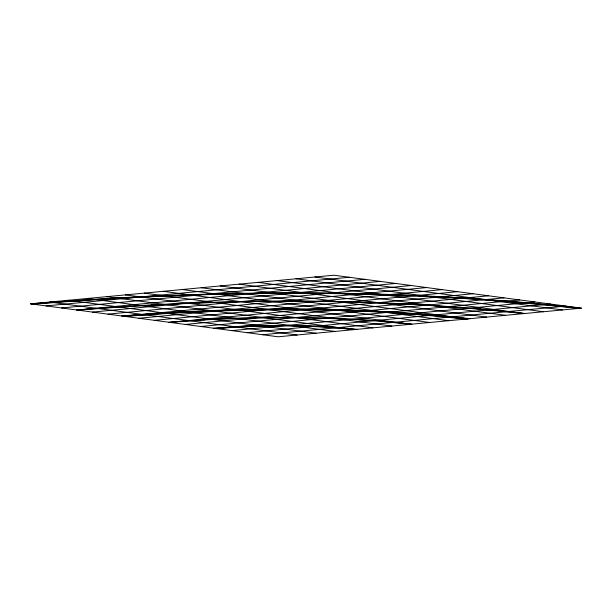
<?xml version="1.0" encoding="UTF-8"?>
<svg xmlns="http://www.w3.org/2000/svg" width="612" height="612" viewBox="0 0 612 612"><rect width="100%" height="100%" fill="white"/><g stroke="black" fill="none" stroke-linecap="round" stroke-linejoin="round"><path stroke-width="0.92" d="M346.744 302.144L347.18 301.915M370.627 302.81L371.224 302.596M334.435 318.661L335.101 318.439M394.197 303.598L394.947 303.384M416.78 304.669L417.675 304.462M170.159 322.425C232.942 316.97 296.116 316.572 359.03 319.755L379.157 320.818L411.998 324.153M438.628 305.901L439.661 305.702M459.673 307.3L460.844 307.109M381.414 321.315L382.645 321.132M479.165 308.945L480.458 308.769M497.961 310.689L499.377 310.521M401.288 323.243L402.757 323.082M514.914 312.656L516.406 312.495M30.6 303.843L333.869 275.209L581.4 308.157L278.131 336.791L30.6 303.843C213.741 289.277 398.649 287.831 581.4 308.157M46.068 305.901L349.337 277.267M61.544 307.958L364.806 279.324M77.013 310.024L380.282 281.382M92.481 312.082L395.75 283.44M107.957 314.14L411.218 285.506M123.425 316.197L426.694 287.563M138.893 318.263L442.162 289.621M154.369 320.321L457.631 291.679M169.838 322.379L473.107 293.737M185.306 324.437L488.575 295.803M200.782 326.494L504.043 297.86M519.519 299.918L216.25 328.56C262.043 324.972 308.249 324.628 353.95 329.638L106.419 296.682M231.718 330.618L534.987 301.976M247.194 332.676L550.456 304.042M262.663 334.733L565.932 306.099M31.893 304.011C214.07 289.522 398.022 288.084 579.824 308.303M33.178 304.187C214.407 289.774 397.395 288.336 578.241 308.456M76.691 309.978C225.729 298.128 376.212 296.95 524.935 313.489M77.976 310.154C226.065 298.373 375.577 297.202 523.352 313.635M121.49 315.945C237.38 306.727 354.394 305.809 470.047 318.676M122.782 316.113C237.716 306.972 353.767 306.061 468.463 318.821M124.068 316.289C238.053 307.216 353.139 306.321 466.887 318.974M125.361 316.458C238.389 307.469 352.512 306.574 465.304 319.12M168.874 322.249C232.399 316.741 296.33 316.327 359.994 319.548M213.672 328.216C261.378 324.482 309.504 324.123 357.11 329.34M214.965 328.384C261.707 324.727 308.876 324.375 355.534 329.486M359.03 319.755L377.964 321.009L410.415 324.306M314.912 276.991L562.443 309.947M295.956 278.781L543.494 311.738M277.007 280.571L524.538 313.528M258.05 282.362L505.581 315.318M239.093 284.152L486.632 317.108M220.144 285.942L467.675 318.898M201.187 287.732L448.718 320.688M182.231 289.522L429.769 322.478M163.282 291.312L410.813 324.268M144.325 293.102L391.856 326.058M125.368 294.892L372.907 327.848M87.462 298.472L334.993 331.429M68.506 300.262L316.044 333.219M49.557 302.053L297.088 335.009M86.881 309.137L88.105 309.312M179.913 321.338L181.076 321.514M107.23 307.446L108.324 307.637M129.033 306.015L129.981 306.207M203.245 319.724L204.125 319.923M151.34 304.684L152.151 304.891M174.749 303.628L175.407 303.843M228.414 318.523L229.003 318.737M198.663 302.749L199.168 302.963"/></g></svg>
